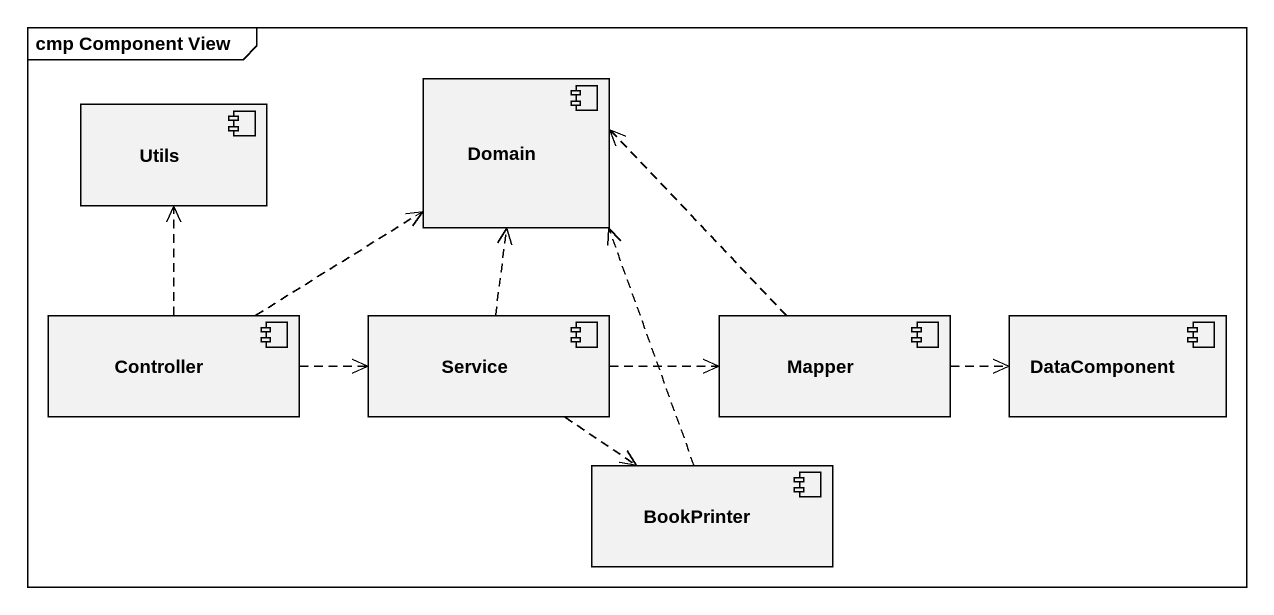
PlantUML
@startuml
mainframe cmp Component View
component Utils
component Domain
component Controller
component Service
component Mapper
component DataComponent
component BookPrinter
Controller .up.> Utils
Controller .up.> Domain
Controller .right.> Service
Service .up.> Domain
Service .right.> Mapper
Service ..> BookPrinter
Mapper .up.> Domain
Mapper .right.> DataComponent
BookPrinter .up.> Domain
@enduml
